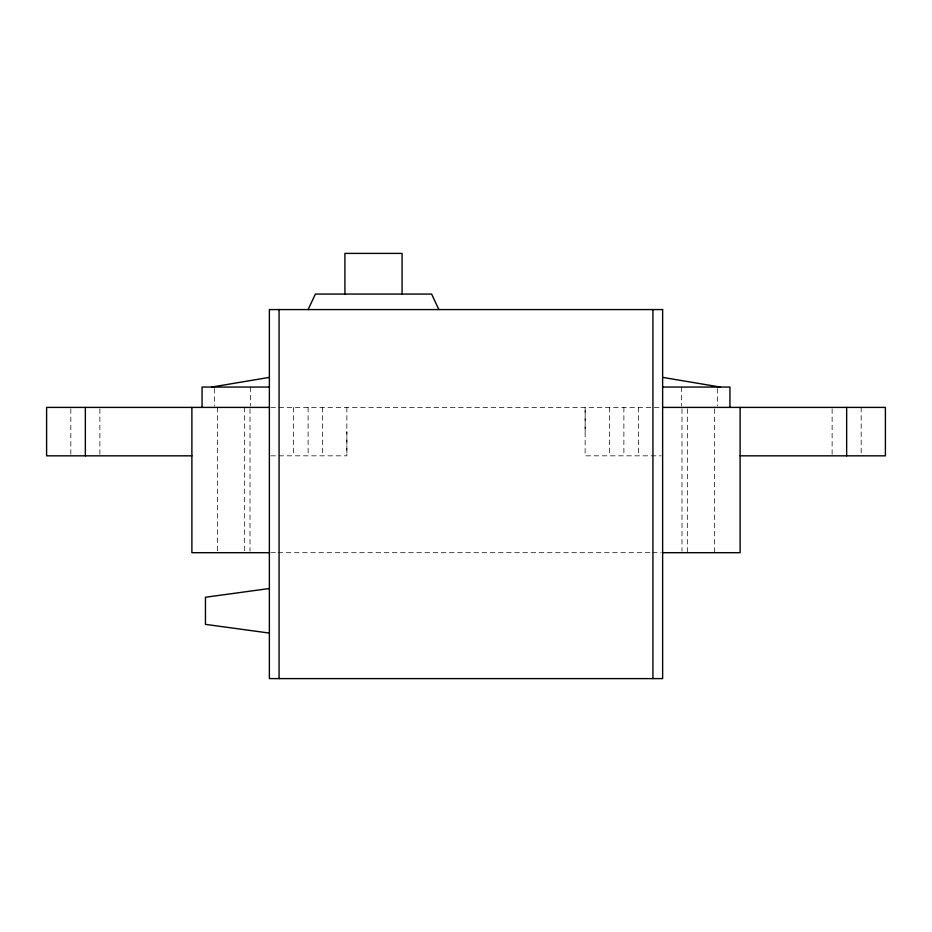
<?xml version="1.0" encoding="UTF-8"?>
<svg xmlns="http://www.w3.org/2000/svg" width="932" height="932" viewBox="0 0 932 932"><rect width="100%" height="100%" fill="white"/><g stroke="black" fill="none" stroke-linecap="round" stroke-linejoin="round"><path stroke-width="0.7" stroke-dasharray="4.66 3.5" d="M270.816 455.83L346.867 455.83L346.867 431.609M585.133 431.609L585.133 407.401L585.133 455.83L661.184 455.83M270.816 407.401L661.184 407.401M270.828 552.688L276.629 552.688M278.085 552.688L651.014 552.688M652.47 552.688L661.172 552.688M861.18 407.401L861.18 454.408M832.125 408.822L832.125 454.408M717.663 388.516L717.663 405.944M714.448 408.857L714.448 552.688M687.327 408.857L687.327 552.688M681.991 408.857L681.991 551.231M681.513 387.06L681.513 405.944M638.408 407.401L638.408 455.83M623.881 407.401L623.881 455.83M609.353 407.401L609.353 455.83M346.867 407.401L346.867 455.83M322.647 407.401L322.647 455.83M308.119 407.401L308.119 455.83M293.592 407.401L293.592 455.83M250.487 387.06L250.487 405.944M250.009 408.857L250.009 551.231M244.673 407.401L244.673 551.231M217.552 407.401L217.552 551.231M214.337 388.516L214.337 405.944M99.875 408.822L99.875 454.408M70.82 408.822L70.82 455.83"/><path stroke-width="1.4" d="M308.119 309.575L315.389 294.069L431.609 294.069L438.879 309.575M269.371 377.378L211.75 387.06M269.371 588.523L205.448 597.249L205.448 624.37L269.371 633.084M269.371 387.06L202.058 387.06L202.058 407.401M662.629 387.06L729.942 387.06L729.942 407.401M269.371 407.401L46.6 407.401L46.6 455.83L191.887 455.83M662.629 407.401L885.4 407.401L885.4 455.83L740.113 455.83M269.371 552.688L191.887 552.688L191.887 407.401M662.629 552.688L740.113 552.688L740.113 407.401M662.629 377.378L720.25 387.06M846.652 407.401L846.652 455.83M652.936 309.575L652.936 678.601M402.076 294.069L402.076 253.399L344.922 253.399L344.922 294.069M279.064 309.575L279.064 678.601M85.348 407.401L85.348 455.83M662.629 309.575L269.371 309.575L269.371 678.601L662.629 678.601L662.629 309.575"/></g></svg>
